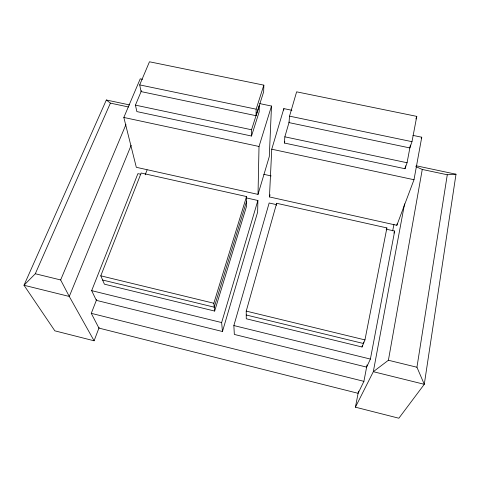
<?xml version="1.0" encoding="UTF-8"?>
<svg xmlns="http://www.w3.org/2000/svg" width="480" height="480" viewBox="0 0 480 480"><rect width="100%" height="100%" fill="white"/><g stroke="black" fill="none" stroke-linecap="round" stroke-linejoin="round"><path stroke-width="0.72" d="M251.508 136.026L251.538 129.762L259.296 105.414L259.17 111.864L251.508 136.026L136.86 111.588L135.432 105.132L141.492 90.672M256.056 115.698L256.146 109.182L263.844 85.146L149.466 61.782L139.698 84.9L141.072 91.596L256.056 115.698L263.658 91.842L263.844 85.146M246.18 197.862L257.886 200.478L257.646 212.094L222.468 331.506L96.336 300.354L91.668 290.646L137.898 173.64L140.826 174.294M142.428 79.272L140.232 78.816L123.834 117.456L136.314 167.298L258.018 194.394L259.02 146.472L271.5 106.05L259.764 103.614M271.5 106.05L269.292 156.594L258.018 194.394M412.95 135.39L421.752 137.22L413.994 179.73L396.852 225.306L269.448 196.938L271.752 149.202L283.848 108.612L291.918 110.286M276.522 205.356L276.66 203.286L386.898 227.916L364.956 339.906L362.046 347.004L246.258 318.768L246.228 311.106L276.66 203.286M283.746 110.094L283.848 108.612M410.394 145.068L407.07 162.75L404.994 168.738L284.388 143.034L284.85 136.824L289.14 122.058M289.536 116.142L289.014 122.61L409.848 147.936L411.99 141.672L416.784 116.382L296.622 91.836L289.536 116.142L411.99 141.672M416.172 165.768L456 174.222L424.284 384.306L398.862 418.218L355.416 407.184L358.53 391.104M355.416 407.184L373.32 371.694L424.284 384.306L416.946 367.242L447.282 174.768L456 174.222M404.568 203.862L373.32 371.694L388.404 360.252L422.268 169.452L415.746 166.572M276.45 204.63L269.154 202.998L233.862 325.56L234.33 334.434L366.63 367.11L370.392 359.076L394.68 231.072L386.652 229.278M396.852 225.306L397.128 223.842M96.702 299.418L91.278 313.344L98.922 328.092L358.104 393.306L363.906 381.342L367.05 364.908M392.688 230.856L393.948 224.25M404.994 168.738L405.546 165.834M362.046 347.004L362.334 345.54M363.762 342.006L363.498 343.518L246.222 314.988M269.448 196.938L270.066 194.79M284.388 143.034L284.802 141.594M222.468 331.506L221.634 322.56L257.886 200.478M214.236 307.206L246.534 201.408M214.668 311.064L246.564 206.202L246.522 196.554L141.174 173.016L100.788 275.82L104.412 284.178L214.668 311.064L213.828 303.246L246.522 196.554M415.92 118.962L416.784 116.382M386.196 229.902L386.898 227.916M421.248 138.624L421.752 137.22M393.906 233.136L394.68 231.072M129.54 104.922L106.344 100.002L24 285.252L54.846 330.834L94.092 340.8L99.15 327.492M145.206 174.786L147.102 169.914M131.172 145.23L69.282 296.454L94.092 340.8M106.344 100.002L110.394 103.128L35.304 273.75L24 285.252L69.282 296.454L60.648 279.954L125.964 124.5M139.698 84.9L256.146 109.182M135.432 105.132L251.538 129.762M284.85 136.824L407.07 162.75M110.394 103.128L128.568 106.992M422.268 169.452L447.282 174.768M123.834 117.456L259.02 146.472M271.752 149.202L413.994 179.73M263.832 174.33L271.158 175.932M100.788 275.82L213.828 303.246M246.228 311.106L364.956 339.906M102.612 280.026L214.272 307.188M35.304 273.75L60.648 279.954M388.404 360.252L416.946 367.242M91.668 290.646L221.634 322.56M233.862 325.56L370.392 359.076M91.278 313.344L363.906 381.342"/></g></svg>
